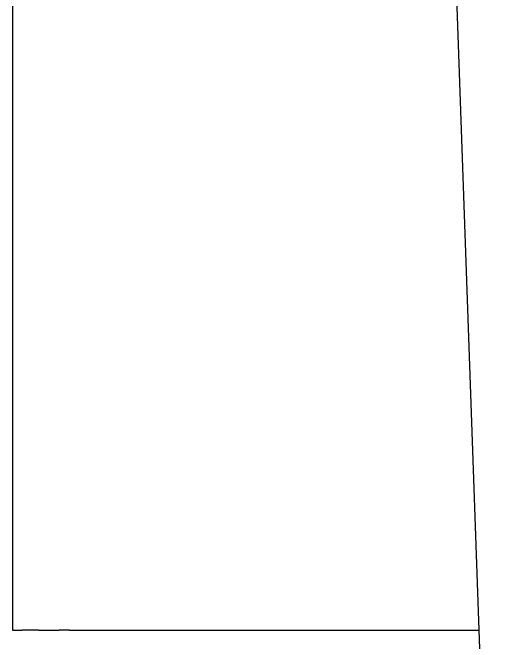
# Model space of a CAD drawing. Header units: millimetres. Extents: x 243 to 2849, y 203 to 3454.
# Drawn here: x 1396 to 1481, y 1676 to 1786.4 of the extents above; entities that cross this region are included whole.
import ezdxf

# ---------------------------------------------------------------- set-up
doc = ezdxf.new("R2010")
doc.units = ezdxf.units.MM

msp = doc.modelspace()

# ---------------------------------------------------------------- linework, layer by layer
for p, q in [((1396, 2320.16), (1396, 1678.16)), ((1454.98, 2320.16), (1477.74, 1678.16)), ((1396, 1678.16), (1396.17, 1678.16)), ((1396.17, 1678.16), (1396.7, 1678.16)), ((1396.7, 1678.16), (1397.63, 1678.16)), ((1398.93, 1678.16), (1397.63, 1678.16)), ((1400.53, 1678.16), (1398.93, 1678.16)), ((1400.53, 1678.16), (1402.32, 1678.16)), ((1402.32, 1678.16), (1404.18, 1678.16)), ((1406, 1678.16), (1404.18, 1678.16)), ((1406, 1678.16), (1477.74, 1678.16)), ((1477.74, 1678.16), (1481, 1586.16))]:
    msp.add_line(p, q)

doc.saveas('drawing.dxf')
